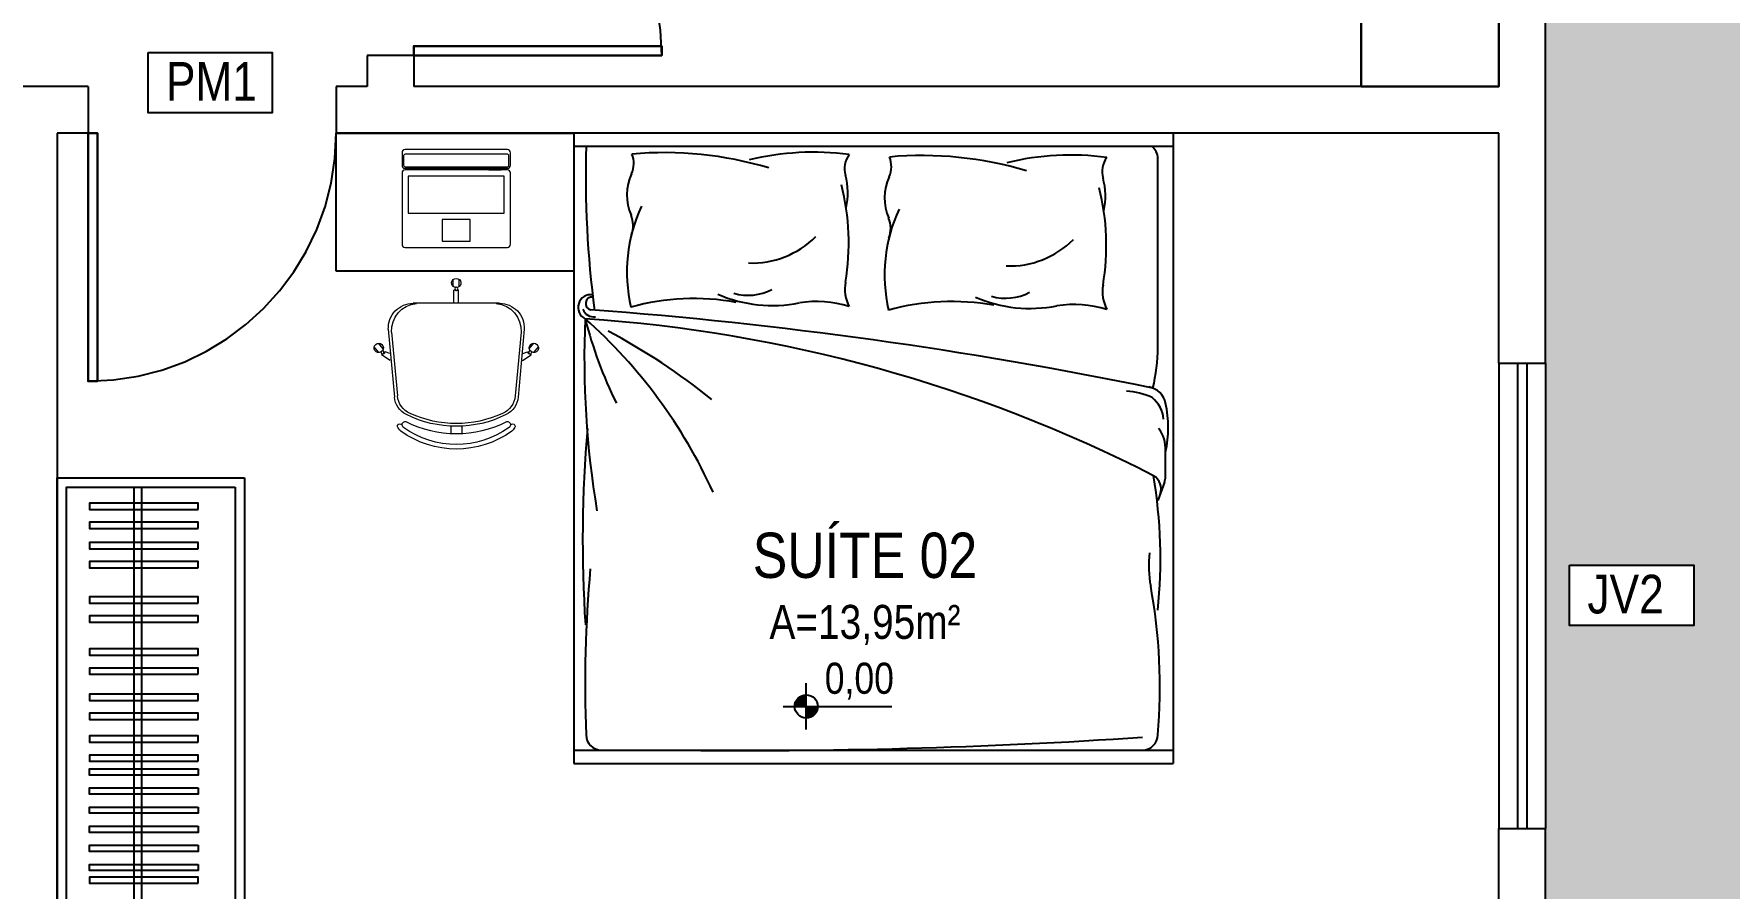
# Model space of a CAD drawing. Header units: millimetres. Extents: x -6300 to 1991, y -4770 to 4545.
# Drawn here: x 1509.96 to 1515.42, y 97.52 to 100.28 of the extents above; entities that cross this region are included whole.
import ezdxf
from ezdxf.enums import TextEntityAlignment as Align

# ---------------------------------------------------------------- set-up
doc = ezdxf.new("R2010")
doc.units = ezdxf.units.MM
doc.header["$LTSCALE"] = 20
doc.header["$MEASUREMENT"] = 0
doc.linetypes.add('HIDDEN2', pattern=[0.1875, 0.125, -0.0625])
doc.layers.get('0').update_dxf_attribs({"linetype": 'CONTINUOUS'})
doc.layers.get('DEFPOINTS').update_dxf_attribs({"linetype": 'CONTINUOUS'})
for name, color, linetype in [('003', 3, 'CONTINUOUS'), ('ARREDI_attrezzature', 175, 'CONTINUOUS'), ('COTA', 7, 'CONTINUOUS'), ('E-hatch', 8, 'CONTINUOUS'), ('E-txt-g', 3, 'CONTINUOUS'), ('LAYER1', 7, 'CONTINUOUS')]:
    doc.layers.add(name, color=color, linetype=linetype)
for name, color, linetype, lineweight in [('E-Lay-9', 9, 'CONTINUOUS', 9), ('E-Pen-C', 4, 'CONTINUOUS', 15), ('E-Pen-G', 3, 'CONTINUOUS', 30), ('E-Txt-W', 7, 'CONTINUOUS', 20)]:
    doc.layers.add(name, color=color, linetype=linetype, lineweight=lineweight)
doc.styles.add('F2', font='ARIALN.TTF')
doc.styles.add('REG60', font='romans.shx', dxfattribs={"width": 0.8, "height": 0.15})
doc.styles.add('REG80', font='romans.shx', dxfattribs={"width": 0.8, "height": 0.2})
doc.dimstyles.new('DIMENSION-1', dxfattribs={"dimtxt": 0.145, "dimasz": 0.07, "dimexe": 1, "dimexo": 0, "dimgap": 0.12, "dimtad": 1, "dimzin": 7, "dimdsep": 46, "dimtxsty": 'F2', "dimblk1": 'TRACO', "dimblk2": 'TRACO', "dimsah": 1, "dimcen": 1, "dimse1": 1, "dimse2": 1, "dimclrd": 4, "dimclre": 256, "dimclrt": 4, "dimadec": 8, "dimazin": 0, "dimtfac": 1, "dimtix": 1, "dimtmove": 2, "dimatfit": 3, "dimldrblk": 'TRACO', "dimfxl": 1, "dimtolj": 1, "dimtzin": 0, "dimarcsym": 0})

# ---------------------------------------------------------------- blocks, each defined once
blk = doc.blocks.new('TXT-AMB75')
at = {"layer": 'E-txt-g', "style": 'REG80', "width": 0.8, "flags": 8}
blk.add_attdef('TXT', text='', height=0.2, dxfattribs=at).set_placement((0.0055, 0.2964), align=Align.CENTER)
at = {"layer": 'E-Txt-W', "style": 'REG60', "width": 0.8, "flags": 8}
blk.add_attdef('TXT', text='', height=0.15, dxfattribs=at).set_placement((0.0055, 0.0271), align=Align.CENTER)
blk = doc.blocks.new('NV')
at = {"color": 4, "linetype": 'ByBlock', "ltscale": 0.5}
for p, q in [((-1.4143, -0.1421), (-1.4143, 0.1067)), ((-1.5387, -0.0177), (-0.9535, -0.0177))]:
    blk.add_line(p, q, dxfattribs=at)
at = {"color": 4, "ltscale": 2.5}
blk.add_circle((-1.4143, -0.0177), 0.0622, dxfattribs=at)
at = {"color": 4}
for points in [[(-1.4143, -0.0177), (-1.4583, 0.0263), (-1.4765, -0.0177), (-1.4717, 0.0061)], [(-1.4143, -0.0177), (-1.4143, 0.0445), (-1.4583, 0.0263), (-1.4381, 0.0398)], [(-1.4143, -0.0177), (-1.3521, -0.0177), (-1.3703, -0.0617), (-1.3568, -0.0415)], [(-1.4143, -0.0177), (-1.3703, -0.0617), (-1.4143, -0.0799), (-1.3905, -0.0752)]]:
    blk.add_solid(points, dxfattribs=at)
at = {"layer": 'E-Txt-W', "color": 4, "ltscale": 2.5, "style": 'F2'}
blk.add_attdef('COTAPISO', (-1.3058, 0.0735), '', height=0.15, dxfattribs=at)
blk = doc.blocks.new('TRACO')
at = {"layer": 'E-Pen-C'}
for p, q in [((0, 1), (0, -1)), ((-1, 0), (1, 0))]:
    blk.add_line(p, q, dxfattribs=at)
at = {"layer": 'E-Pen-G'}
blk.add_line((-0.424, -0.424), (0.424, 0.424), dxfattribs=at)
blk = doc.blocks.new('*D411')
at = {"layer": 'COTA', "color": 4, "linetype": 'Continuous', "lineweight": -2}
blk.add_line((1518.2796, 97.0279), (1518.2796, 99.8879), dxfattribs=at)
at = {"layer": 'DEFPOINTS', "color": 0, "linetype": 'Continuous'}
for p in [(1514.6809, 99.9579, -1.8296), (1518.2796, 99.9579), (1514.6809, 96.9579, -1.8296)]:
    blk.add_point(p, dxfattribs=at)
at = {"layer": 'COTA', "color": 4, "linetype": 'Continuous', "lineweight": -2, "xscale": 0.07, "yscale": 0.07, "zscale": 0.07}
for p, rotation in [((1518.2796, 99.9579), 90), ((1518.2796, 96.9579), 270)]:
    blk.add_blockref('TRACO', p, dxfattribs=dict(at, rotation=rotation))
at = {"layer": 'COTA', "color": 4, "linetype": 'Continuous', "insert": (1518.0855, 98.4579), "char_height": 0.145, "attachment_point": 5, "rotation": 90, "style": 'F2'}
blk.add_mtext('\\A1;3.00', dxfattribs=at)
blk = doc.blocks.new('*D412')
at = {"layer": 'COTA', "color": 4, "linetype": 'Continuous', "lineweight": -2}
for p, q in [((1518.2796, 100.1779), (1518.2796, 100.2479)), ((1518.2796, 99.9579), (1518.2796, 100.1079)), ((1518.2796, 99.8879), (1518.2796, 99.8179))]:
    blk.add_line(p, q, dxfattribs=at)
at = {"layer": 'DEFPOINTS', "color": 0, "linetype": 'Continuous'}
for p in [(1514.6809, 100.1079, -1.8296), (1518.2796, 100.1079), (1514.6809, 99.9579, -1.8296)]:
    blk.add_point(p, dxfattribs=at)
at = {"layer": 'COTA', "color": 4, "linetype": 'Continuous', "lineweight": -2, "xscale": 0.07, "yscale": 0.07, "zscale": 0.07}
for p, rotation in [((1518.2796, 100.1079), 270), ((1518.2796, 99.9579), 90)]:
    blk.add_blockref('TRACO', p, dxfattribs=dict(at, rotation=rotation))
at = {"layer": 'COTA', "color": 4, "linetype": 'Continuous', "insert": (1518.0855, 100.0329), "char_height": 0.145, "attachment_point": 5, "rotation": 90, "style": 'F2'}
blk.add_mtext('\\A1;.15', dxfattribs=at)
blk = doc.blocks.new('*D413')
at = {"layer": 'COTA', "color": 4, "linetype": 'Continuous', "lineweight": -2}
blk.add_line((1518.2796, 100.1779), (1518.2796, 104.3379), dxfattribs=at)
at = {"layer": 'DEFPOINTS', "color": 0, "linetype": 'Continuous'}
for p in [(1514.6809, 104.4079, -1.8296), (1518.2796, 104.4079), (1514.6809, 100.1079, -1.8296)]:
    blk.add_point(p, dxfattribs=at)
at = {"layer": 'COTA', "color": 4, "linetype": 'Continuous', "lineweight": -2, "xscale": 0.07, "yscale": 0.07, "zscale": 0.07}
for p, rotation in [((1518.2796, 104.4079), 90), ((1518.2796, 100.1079), 270)]:
    blk.add_blockref('TRACO', p, dxfattribs=dict(at, rotation=rotation))
at = {"layer": 'COTA', "color": 4, "linetype": 'Continuous', "insert": (1518.0855, 102.2579), "char_height": 0.145, "attachment_point": 5, "rotation": 90, "style": 'F2'}
blk.add_mtext('\\A1;4.30', dxfattribs=at)
blk = doc.blocks.new('Cadeira')
at = {"layer": 'E-Lay-9', "color": 8}
for p, q in [((-0.0093, 0.0535), (-0.0093, 0.0769)), ((0.0096, 0.0535), (0.0096, 0.0769)), ((-0.1393, 0), (0.1393, 0)), ((-0.0075, 0), (-0.0075, 0.0425)), ((-0.0075, 0.0425), (-0.0056, 0.0425)), ((0.0056, 0.0425), (0.0075, 0.0425)), ((0.0075, 0), (0.0075, 0.0425)), ((-0.2192, -0.0836), (-0.1996, -0.3023)), ((-0.2087, -0.0936), (-0.1898, -0.2982)), ((0.2087, -0.0936), (0.1898, -0.2982)), ((0.2192, -0.0836), (0.1996, -0.3023)), ((-0.25, -0.1588), (-0.265, -0.1409)), ((-0.2355, -0.1467), (-0.2505, -0.1288)), ((-0.2298, -0.1563), (-0.2313, -0.1575)), ((-0.2144, -0.1618), (-0.2298, -0.1563)), ((0.2144, -0.1618), (0.2298, -0.1563)), ((0.2298, -0.1563), (0.2313, -0.1575)), ((0.2355, -0.1467), (0.2505, -0.1288)), ((0.25, -0.1588), (0.265, -0.1409)), ((-0.2398, -0.1647), (-0.2413, -0.1659)), ((-0.2133, -0.1847), (-0.2413, -0.1659)), ((0.2133, -0.1847), (0.2413, -0.1659)), ((0.2398, -0.1647), (0.2413, -0.1659)), ((-0.0175, -0.3961), (-0.0175, -0.4196)), ((0.0175, -0.3961), (0.0175, -0.4196))]:
    blk.add_line(p, q, dxfattribs=at)
blk.add_lwpolyline([(0.1631, -0.3812, -0.237888), (-0.1631, -0.3812, 0.605717), (-0.1738, -0.3953, 0.122717), (-0.17, -0.4, 0.323529), (0.17, -0.4, 0.122717), (0.1738, -0.3953, 0.605717)], format="xyb", close=True, dxfattribs=at)
for centre in [(0, 0.0466), (-0.2382, -0.1579), (0.2382, -0.1579)]:
    blk.add_circle(centre, 0.005, dxfattribs=at)
for centre, radius, start, end in [((0.0001, 0.0652), 0.015, 281.6334, 257.4537), ((-0.1393, -0.08), 0.08, 90, 182.5692), ((0, 0.0475), 0.0075, 221.8103, 318.1897), ((0.1393, -0.08), 0.08, 357.4308, 90), ((-0.1202, -0.0886), 0.0887, 95.5925, 183.2522), ((0.1202, -0.0886), 0.0887, 356.7478, 84.4075), ((-0.2502, -0.1438), 0.015, 322.5463, 298.3666), ((-0.2388, -0.1573), 0.0075, 261.8103, 358.1897), ((0.2388, -0.1573), 0.0075, 181.8103, 278.1897), ((0.2502, -0.1438), 0.015, 241.6334, 217.4537), ((-0.1299, -0.296), 0.07, 185.1212, 243.6047), ((-0.1201, -0.2918), 0.07, 185.2999, 245.7361), ((0.1201, -0.2918), 0.07, 294.2639, 354.7001), ((0.1299, -0.296), 0.07, 296.3953, 354.8788), ((0, -0.0343), 0.3622, 243.6047, 296.3953), ((0, -0.0254), 0.3622, 245.7361, 294.2639), ((-0.1819, -0.3961), 0.00782, 29.8109, 225.3255), ((-0.1625, -0.39), 0.0275, 205.1455, 233.4571), ((0, -0.1648), 0.3052, 234.1238, 305.8762), ((-0.1625, -0.39), 0.0125, 205.1455, 233.1301), ((0.1819, -0.3961), 0.00782, 314.6745, 150.1891), ((0.1625, -0.39), 0.0275, 306.5429, 334.8545)]:
    blk.add_arc(centre, radius, start, end, dxfattribs=at)
blk = doc.blocks.new('Notebook')
at = {"layer": 'E-Lay-9', "color": 8}
for p, q in [((-0.175, 0.305), (-0.175, 0.3)), ((-0.175, 0.3), (-0.175, 0.265)), ((0.165, 0.315), (-0.165, 0.315)), ((0.175, 0.3), (0.175, 0.305)), ((0.175, 0.265), (0.175, 0.3)), ((-0.165, 0.255), (0.165, 0.255))]:
    blk.add_line(p, q, dxfattribs=at)
for points in [[(-0.165, 0.26), (0.165, 0.26, 0.414214), (0.17, 0.265), (0.17, 0.295, 0.414214), (0.165, 0.3), (-0.165, 0.3, 0.414214), (-0.17, 0.295), (-0.17, 0.265, 0.414214)], [(-0.165, 0), (0.165, 0, 0.414214), (0.175, 0.01), (0.175, 0.24, 0.414214), (0.165, 0.25), (-0.165, 0.25, 0.414214), (-0.175, 0.24), (-0.175, 0.01, 0.414214)]]:
    blk.add_lwpolyline(points, format="xyb", close=True, dxfattribs=at)
for points in [[(-0.155, 0.11), (0.155, 0.11), (0.155, 0.23), (-0.155, 0.23)], [(-0.105, 0.25), (-0.145, 0.25), (-0.145, 0.255), (-0.105, 0.255)], [(0.105, 0.25), (0.145, 0.25), (0.145, 0.255), (0.105, 0.255)], [(-0.045, 0.02), (0.045, 0.02), (0.045, 0.09), (-0.045, 0.09)]]:
    blk.add_lwpolyline(points, close=True, dxfattribs=at)
for centre, start, end in [((-0.165, 0.305), 90, 180), ((0.165, 0.305), 0, 90), ((-0.165, 0.265), 180, 270), ((0.165, 0.265), 270, 360)]:
    blk.add_arc(centre, 0.01, start, end, dxfattribs=at)

msp = doc.modelspace()

# ---------------------------------------------------------------- hatches: boundary and pattern name
h = msp.add_hatch()
h.set_pattern_fill('ANSI37,_O', color=8, scale=4, angle=45)
h.set_pattern_definition([(90, (-60.4137, 66.12446), (-0.5, 1e-16), []), (180, (-60.4137, 66.12446), (-1e-16, -0.5), [])])
h.paths.add_polyline_path([(1508.9809, 95.2079), (1508.9809, 95.0579), (1509.7809, 95.0579), (1509.7809, 95.2079), (1509.7509, 95.2079), (1509.7509, 96.0073, 0.40327)])
h.paths.add_polyline_path([(1509.5664, 95.3321), (1509.5664, 95.1375), (1509.1662, 95.1375), (1509.1662, 95.3321)], flags=16)
h.paths.add_polyline_path([(1509.8809, 99.9579), (1508.6103, 99.9579), (1508.6103, 98.7579), (1507.9103, 98.7579), (1507.9103, 99.9579), (1507.6364, 99.9579), (1506.6309, 99.9579), (1506.6309, 97.5079), (1506.6309, 96.0098), (1506.3809, 96.0079), (1506.3809, 95.2079), (1507.1284, 95.2079), (1507.132, 95.8079), (1508.9809, 95.8079), (1508.9809, 95.2079, -0.40327), (1509.7509, 96.0073), (1509.7509, 96.0079), (1509.7809, 96.0079), (1509.7809, 95.2079), (1509.8809, 95.2079), (1509.8809, 95.7079), (1509.8809, 96.4079)])
h.paths.add_polyline_path([(1509.3581, 97.1081), (1509.3581, 97.1108), (1509.8809, 97.1108), (1509.8809, 96.4758), (1509.3457, 96.4758), (1509.3457, 96.4785), (1509.3168, 96.4785), (1509.3026, 96.4896), (1509.3012, 96.5017), (1509.2997, 96.5156), (1509.2985, 96.5272), (1509.2981, 96.5307), (1509.2977, 96.5346), (1509.2954, 96.5554), (1509.2954, 96.5674), (1509.2946, 96.5752), (1509.2946, 96.586), (1509.2939, 96.593), (1509.2939, 96.6042), (1509.2939, 96.608), (1509.2939, 96.6115), (1509.2939, 96.6154), (1509.2939, 96.6189), (1509.2939, 96.6227), (1509.2939, 96.6262), (1509.2939, 96.6301), (1509.2939, 96.6336), (1509.2939, 96.6525), (1509.295, 96.663), (1509.295, 96.6746), (1509.2966, 96.6746), (1509.2962, 96.6865), (1509.2962, 96.7043), (1509.295, 97.0228), (1509.2962, 97.0334), (1509.2973, 97.045), (1509.2973, 97.0489), (1509.2985, 97.0593), (1509.2991, 97.0648), (1509.3001, 97.0744), (1509.3012, 97.0849), (1509.3026, 97.097), (1509.3168, 97.1081)], flags=16)
h.paths.add_polyline_path([(1509.3457, 96.6746), (1509.3457, 96.6579), (1509.3356, 96.6247), (1509.3294, 96.5906), (1509.3267, 96.5558), (1509.3279, 96.5214), (1509.3283, 96.5191), (1509.3291, 96.5164), (1509.3306, 96.5141), (1509.3325, 96.5121), (1509.3345, 96.5106), (1509.3368, 96.5094), (1509.3395, 96.5086), (1509.3418, 96.5086), (1509.3438, 96.5086), (1509.3441, 96.5086), (1509.3441, 96.5083), (1509.3445, 96.5083), (1509.3449, 96.5079), (1509.3453, 96.5079), (1509.3453, 96.5075), (1509.346, 96.5068), (1509.3296, 96.5115), (1509.3279, 96.5214), (1509.3267, 96.5558), (1509.3294, 96.5906), (1509.3356, 96.6247), (1509.3507, 96.6746)], flags=0)
h.paths.add_polyline_path([(1507.9799, 97.59, -1), (1507.9053, 97.59, -1)], flags=16)
h.paths.add_polyline_path([(1508.8163, 98.8622), (1508.8074, 98.874, 0.062017), (1508.8504, 98.9093), (1508.5518, 98.886, -0.437265), (1508.5303, 98.9059), (1508.5303, 99.2227, -0.437265), (1508.5518, 99.2426), (1508.8504, 99.2193, 0.062017), (1508.8074, 99.2546), (1508.8163, 99.2664, -0.547586)], flags=16)
h.paths.add_polyline_path([(1508.5463, 98.9016), (1508.5463, 99.227), (1508.8651, 99.2021, -0.053349), (1508.8903, 99.1612, -0.226217), (1508.8903, 98.9674, -0.053349), (1508.8651, 98.9265)], flags=0)
h.paths.add_polyline_path([(1508.8163, 99.4222), (1508.8074, 99.434, 0.062017), (1508.8504, 99.4693), (1508.5518, 99.446, -0.437265), (1508.5303, 99.4659), (1508.5303, 99.7827, -0.437265), (1508.5518, 99.8026), (1508.8504, 99.7793, 0.062017), (1508.8074, 99.8146), (1508.8163, 99.8264, -0.547586)], flags=16)
h.paths.add_polyline_path([(1507.9687, 98.886), (1507.6701, 98.9093, 0.062017), (1507.7131, 98.874), (1507.7042, 98.8622, -0.547586), (1507.7042, 99.2664), (1507.7131, 99.2546, 0.062017), (1507.6701, 99.2193), (1507.9687, 99.2426, -0.437265), (1507.9903, 99.2227), (1507.9903, 98.9059, -0.437265)], flags=17)
h.paths.add_polyline_path([(1508.5463, 99.4616), (1508.5463, 99.787), (1508.8651, 99.7621, -0.053349), (1508.8903, 99.7212, -0.226217), (1508.8903, 99.5274, -0.053349), (1508.8651, 99.4865)], flags=0)
h.paths.add_polyline_path([(1507.6554, 98.9265, -0.053349), (1507.6303, 98.9674, -0.226217), (1507.6303, 99.1612, -0.053349), (1507.6554, 99.2021), (1507.9743, 99.227), (1507.9743, 98.9016)], flags=16)
h.paths.add_polyline_path([(1507.9687, 99.446), (1507.6701, 99.4693, 0.062017), (1507.7131, 99.434), (1507.7042, 99.4222, -0.547586), (1507.7042, 99.8264), (1507.7131, 99.8146, 0.062017), (1507.6701, 99.7793), (1507.9687, 99.8026, -0.437265), (1507.9903, 99.7827), (1507.9903, 99.4659, -0.437265)], flags=17)
h.paths.add_polyline_path([(1507.6554, 99.4865, -0.053349), (1507.6303, 99.5274, -0.226217), (1507.6303, 99.7212, -0.053349), (1507.6554, 99.7621), (1507.9743, 99.787), (1507.9743, 99.4616)], flags=16)
h.paths.add_polyline_path([(1507.0809, 95.894), (1507.0809, 95.244), (1506.3809, 95.244), (1506.3809, 95.894), (1506.4242, 95.894), (1506.4242, 95.914), (1506.464, 95.914), (1506.464, 95.894), (1506.5311, 95.894), (1506.5311, 95.914), (1506.571, 95.914), (1506.571, 95.894), (1506.6575, 95.894), (1506.6575, 95.914), (1506.6974, 95.914), (1506.6974, 95.894), (1506.7645, 95.894), (1506.7645, 95.914), (1506.8043, 95.914), (1506.8043, 95.894), (1506.8908, 95.894), (1506.8908, 95.914), (1506.9307, 95.914), (1506.9307, 95.894), (1506.9978, 95.894), (1506.9978, 95.914), (1507.0377, 95.914), (1507.0377, 95.894)])
h.paths.add_polyline_path([(1509.1919, 95.1428), (1509.549, 95.1428), (1509.549, 95.3337), (1509.1919, 95.3337)], flags=24)
h.paths.add_polyline_path([(1506.9909, 97.9075), (1509.2731, 97.9075), (1509.2731, 98.2382), (1506.9909, 98.2382)], flags=24)
h.paths.add_polyline_path([(1507.7909, 97.7535), (1508.473, 97.7535), (1508.473, 97.9507), (1507.7909, 97.9507)], flags=24)
h.paths.add_polyline_path([(1507.9723, 97.5811), (1508.2554, 97.5811), (1508.2554, 97.7614), (1507.9723, 97.7614)], flags=24)
h.paths.add_polyline_path([(1509.8, 97.2635), (1510.1034, 97.2635), (1510.1034, 97.5653), (1509.8, 97.5653)], flags=9)
h.paths.add_polyline_path([(1508.0581, 97.2635), (1508.454, 97.2635), (1508.454, 97.5653), (1508.0581, 97.5653)], flags=24)
at = {"layer": 'E-hatch'}
h = msp.add_hatch(dxfattribs=at)
h.set_pattern_fill('GRASS', color=8, scale=0.2, style=0)
h.set_pattern_definition([(90, (-60.41372, 66.12446), (-0.141421356, 0.141421356), [0.0375, -0.245342713]), (45, (-60.41372, 66.12446), (-0.141421356, 0.141421356), [0.0375, -0.1625]), (135, (-60.41372, 66.12446), (-0.141421356, -0.141421356), [0.0375, -0.1625])])
h.paths.add_polyline_path([(1512.3809, 95.0579), (1514.8309, 95.0579), (1514.8309, 107.2079), (1517.6809, 107.2079), (1517.6809, 93.7079), (1512.3809, 93.7079)])
h.paths.add_polyline_path([(1514.9177, 96.0882), (1515.318, 96.0882), (1515.318, 95.8935), (1514.9177, 95.8935)], flags=16)
h.paths.add_polyline_path([(1514.9089, 98.5649), (1515.3092, 98.5649), (1515.3092, 98.3702), (1514.9089, 98.3702)], flags=16)
h.paths.add_polyline_path([(1516.1928, 99.4775), (1516.1928, 99.5148), (1516.1786, 99.512), (1516.1665, 99.5039)], flags=24)
h.paths.add_polyline_path([(1516.1928, 99.4775), (1516.1665, 99.5039), (1516.1584, 99.4918), (1516.1555, 99.4775)], flags=24)
h.paths.add_polyline_path([(1516.1928, 99.4775), (1516.2302, 99.4775), (1516.2273, 99.4632), (1516.2192, 99.4511)], flags=24)
h.paths.add_polyline_path([(1516.1928, 99.4775), (1516.2192, 99.4511), (1516.2071, 99.443), (1516.1928, 99.4401)], flags=24)
edge = h.paths.add_edge_path(flags=16)
edge.add_line((1516.1928, 99.4028), (1516.1928, 99.5521))
edge = h.paths.add_edge_path(flags=16)
edge.add_arc((1516.1928, 99.4775), 0.0373, 0, 360)
edge = h.paths.add_edge_path(flags=16)
edge.add_line((1516.1182, 99.4775), (1516.4693, 99.4775))
h.paths.add_polyline_path([(1516.2225, 99.4686), (1516.5437, 99.4686), (1516.5437, 99.6489), (1516.2225, 99.6489)], flags=24)
h.paths.add_polyline_path([(1515.9804, 99.8406), (1516.784, 99.8406), (1516.784, 100.0801), (1515.9804, 100.0801)], flags=24)
h.paths.add_polyline_path([(1516.0411, 99.641), (1516.7233, 99.641), (1516.7233, 99.8381), (1516.0411, 99.8381)], flags=24)
h.paths.add_polyline_path([(1514.9089, 102.2827), (1515.3092, 102.2827), (1515.3092, 102.0881), (1514.9089, 102.0881)], flags=16)
h.paths.add_polyline_path([(1516.1338, 97.2635), (1516.5296, 97.2635), (1516.5296, 97.5653), (1516.1338, 97.5653)], flags=24)
h.paths.add_polyline_path([(1516.2633, 99.2963), (1516.7597, 99.2963), (1516.7597, 99.4595), (1516.2633, 99.4595)], flags=24)

# ---------------------------------------------------------------- linework, layer by layer
at = {"color": 8}
for points in [[(1514.2362, 101.2309), (1514.6809, 101.2309), (1514.6809, 100.1079), (1514.2362, 100.1079)], [(1510.9309, 99.5131), (1510.9309, 99.9579), (1511.6974, 99.9579), (1511.6974, 99.5131)], [(1510.6349, 98.8461), (1510.6349, 96.9958), (1510.0309, 96.9958), (1510.0309, 98.8461)], [(1510.6049, 98.8161), (1510.6049, 97.0258), (1510.0609, 97.0258), (1510.0609, 98.8161)]]:
    msp.add_lwpolyline(points, close=True, dxfattribs=at)
at = {"color": 6}
for points, elevation in [([(1510.3244, 100.2174), (1510.7247, 100.2174), (1510.7247, 100.0227), (1510.3244, 100.0227)], 3.6592), ([(1514.9089, 98.5649), (1515.3092, 98.5649), (1515.3092, 98.3702), (1514.9089, 98.3702)], 1.8296)]:
    msp.add_lwpolyline(points, close=True, dxfattribs=dict(at, elevation=elevation))
at = {"color": 8, "linetype": 'HIDDEN2'}
for centre, start, end in [((1511.1809, 100.2079, -0.8927), 0, 90), ((1510.1309, 99.9579), 270, 0)]:
    msp.add_arc(centre, 0.8, start, end, dxfattribs=at)
at = {"layer": '003', "color": 8, "ltscale": 0.5}
for p, q in [((1510.2783, 98.8161), (1510.2783, 97.0258)), ((1510.3033, 98.8161), (1510.3033, 97.0258))]:
    msp.add_line(p, q, dxfattribs=at)
for points in [[(1510.4855, 98.7448), (1510.4855, 98.7648), (1510.1355, 98.7648), (1510.1355, 98.7448)], [(1510.4855, 98.6833), (1510.4855, 98.7033), (1510.1355, 98.7033), (1510.1355, 98.6833)], [(1510.4855, 98.6182), (1510.4855, 98.6382), (1510.1355, 98.6382), (1510.1355, 98.6182)], [(1510.4855, 98.5567), (1510.4855, 98.5767), (1510.1355, 98.5767), (1510.1355, 98.5567)], [(1510.4855, 98.4429), (1510.4855, 98.4629), (1510.1355, 98.4629), (1510.1355, 98.4429)], [(1510.4855, 98.3814), (1510.4855, 98.4014), (1510.1355, 98.4014), (1510.1355, 98.3814)], [(1510.4855, 98.2749), (1510.4855, 98.2949), (1510.1355, 98.2949), (1510.1355, 98.2749)], [(1510.4855, 98.2134), (1510.4855, 98.2334), (1510.1355, 98.2334), (1510.1355, 98.2134)], [(1510.4855, 98.1292), (1510.4855, 98.1492), (1510.1355, 98.1492), (1510.1355, 98.1292)], [(1510.4855, 98.0676), (1510.4855, 98.0876), (1510.1355, 98.0876), (1510.1355, 98.0676)], [(1510.4855, 97.9946), (1510.4855, 98.0146), (1510.1355, 98.0146), (1510.1355, 97.9946)], [(1510.4855, 97.933), (1510.4855, 97.953), (1510.1355, 97.953), (1510.1355, 97.933)], [(1510.4855, 97.9086), (1510.4855, 97.8886), (1510.1355, 97.8886), (1510.1355, 97.9086)], [(1510.4855, 97.8471), (1510.4855, 97.8271), (1510.1355, 97.8271), (1510.1355, 97.8471)], [(1510.4855, 97.7855), (1510.4855, 97.7655), (1510.1355, 97.7655), (1510.1355, 97.7855)], [(1510.4855, 97.7239), (1510.4855, 97.7039), (1510.1355, 97.7039), (1510.1355, 97.7239)], [(1510.4855, 97.6624), (1510.4855, 97.6424), (1510.1355, 97.6424), (1510.1355, 97.6624)], [(1510.4855, 97.6008), (1510.4855, 97.5808), (1510.1355, 97.5808), (1510.1355, 97.6008)], [(1510.4855, 97.5398), (1510.4855, 97.5598), (1510.1355, 97.5598), (1510.1355, 97.5398)]]:
    msp.add_lwpolyline(points, close=True, dxfattribs=at)
at = {"layer": 'ARREDI_attrezzature', "color": 8}
for p, q in [((1514.2362, 101.2309), (1514.2362, 100.1079)), ((1514.6809, 100.1079), (1514.6809, 101.2309)), ((1514.2362, 100.1079), (1514.6809, 100.1079)), ((1513.6302, 99.9579), (1511.6974, 99.9579)), ((1511.6974, 99.9579), (1511.6974, 97.9263)), ((1513.6302, 99.9579), (1513.6302, 97.9263)), ((1511.6974, 99.9154), (1513.6302, 99.9154)), ((1513.5807, 99.2675), (1513.5807, 99.8758)), ((1513.6055, 98.8497), (1513.6055, 98.9467)), ((1513.6024, 98.8326), (1513.5807, 98.7739)), ((1511.6974, 97.9688), (1513.6302, 97.9688)), ((1511.6974, 97.9263), (1513.6302, 97.9263))]:
    msp.add_line(p, q, dxfattribs=at)
for centre, radius, start, end in [((1515.052, 99.8211), 3.3165, 178.3703, 187.5322), ((1511.8092, 99.8599), 0.0814, 335.7877, 21.7124), ((1511.9901, 98.7325), 1.1623, 73.2017, 95.199), ((1512.47, 99.0129), 0.8832, 82.5099, 103.5732), ((1512.6493, 99.8426), 0.0789, 144.3788, 195.1988), ((1513.3009, 99.0035), 0.8832, 82.5099, 103.5732), ((1513.5313, 99.8758), 0.0494, 360, 53.1301), ((1512.64, 99.8505), 0.0814, 335.7877, 21.7124), ((1512.8209, 98.7231), 1.1623, 73.2017, 95.199), ((1513.4802, 99.8332), 0.0789, 144.3788, 195.1988), ((1512.0357, 99.758), 0.167, 155.7877, 202.8808), ((1511.8255, 99.6043), 0.7583, 350.3711, 14.26), ((1512.3625, 99.7647), 0.2183, 347.312, 15.1988), ((1512.8666, 99.7486), 0.167, 155.7877, 202.8808), ((1512.6564, 99.5949), 0.7583, 350.3711, 14.26), ((1513.1933, 99.7552), 0.2183, 347.312, 15.1988), ((1512.3727, 99.51), 0.5042, 155.118, 192.9862), ((1511.8037, 99.6601), 0.0848, 339.0161, 22.8808), ((1513.2036, 99.5006), 0.5042, 155.118, 192.9862), ((1512.6345, 99.6507), 0.0848, 339.0161, 22.8808), ((1512.2717, 99.8299), 0.291, 267.8295, 315.0098), ((1513.1026, 99.8204), 0.291, 267.8295, 315.0098), ((1512.2588, 99.6016), 0.1667, 254.1407, 297.6985), ((1512.6983, 99.4562), 0.1269, 170.3711, 206.9649), ((1513.5291, 99.4468), 0.1269, 170.3711, 206.9649), ((1511.752, 99.396), 0.0409, 81.6091, 243.9382), ((1511.7557, 99.4084), 0.0206, 81.2915, 258.1256), ((1512.085, 98.6598), 0.7645, 79.7638, 105.4497), ((1512.3385, 99.8479), 0.446, 246.6878, 281.1217), ((1512.4808, 99.0703), 0.3445, 72.3598, 99.3926), ((1512.9159, 98.6504), 0.7645, 79.7638, 105.4497), ((1513.1694, 99.8385), 0.446, 246.6878, 281.1217), ((1513.0896, 99.5922), 0.1667, 254.1407, 297.6985), ((1513.3116, 99.0609), 0.3445, 72.3598, 99.3926), ((1511.7639, 99.4058), 0.0409, 202.6052, 274.4989), ((1514.6935, 99.2297), 2.9624, 177.4941, 189.5094), ((1510.6299, 98.1133), 1.6648, 24.3833, 48.4532), ((1511.4198, 94.6471), 4.7226, 62.96, 86.1857), ((1513.066, 99.696), 1.3739, 194.1894, 206.3096), ((1510.694, 85.1607), 14.2667, 78.39087, 85.74912), ((1510.8335, 97.4801), 2.0816, 51.0376, 62.0856), ((1512.9529, 99.2759), 0.6279, 347.089, 359.2313), ((1513.4649, 98.8947), 0.232, 65.0339, 86.464), ((1513.5383, 99.0718), 0.0692, 12.8827, 78.3869), ((1513.4992, 99.0277), 0.1001, 4.6849, 50.5984), ((1513.2633, 99.0089), 0.3512, 346.9286, 12.8827), ((1515.9482, 98.6443), 4.2225, 175.0858, 183.6808), ((1513.4991, 98.9404), 0.1065, 356.6017, 37.7302), ((1511.9635, 98.585), 1.6256, 354.178, 9.5071), ((1513.5417, 98.8109), 0.0494, 339.7541, 59.4872), ((1513.556, 98.8497), 0.0494, 339.7541, 360), ((1513.556, 98.8497), 0.0494, 339.7541, 360), ((1513.881, 98.5618), 0.3296, 172.4747, 191.3425), ((1515.9246, 98.1825), 4.1909, 174.9224, 182.2455), ((1511.789, 98.1724), 1.7983, 355.0835, 10.399), ((1511.7863, 98.0183), 0.0494, 180, 270), ((1512.2428, 117.253), 19.2855, 269.31344, 273.83118), ((1513.5313, 98.0183), 0.0494, 270, 360)]:
    msp.add_arc(centre, radius, start, end, dxfattribs=at)
at = {"layer": 'COTA', "color": 5, "linetype": 'Continuous'}
for p, q in [((1514.6809, 100.1079), (1514.6809, 101.4341)), ((1514.8309, 99.2163), (1514.8309, 101.4341)), ((1514.8309, 99.2163, 1.8296), (1514.8309, 101.4341, 1.8296)), ((1511.1809, 100.2079), (1511.0309, 100.2079)), ((1511.0309, 100.2079), (1511.0309, 100.1079)), ((1511.1809, 100.2079), (1511.1809, 100.1079)), ((1510.1309, 100.1079), (1507.6364, 100.1079)), ((1510.1309, 100.1079), (1510.1309, 99.9579)), ((1510.9309, 100.1079), (1510.9309, 99.9579)), ((1511.0309, 100.1079), (1510.9309, 100.1079)), ((1514.6809, 100.1079), (1511.1809, 100.1079)), ((1510.0309, 99.9579), (1510.0309, 96.9579)), ((1510.1309, 99.9579), (1510.0309, 99.9579)), ((1514.6809, 99.9579), (1510.9309, 99.9579)), ((1514.6809, 99.2163), (1514.6809, 99.9579)), ((1514.6809, 99.2163), (1514.8309, 99.2163)), ((1514.6809, 96.9579), (1514.6809, 97.7163)), ((1514.6809, 97.7163), (1514.8309, 97.7163)), ((1514.8309, 95.0579), (1514.8309, 97.7163)), ((1514.8309, 95.0579, 1.8296), (1514.8309, 97.7163, 1.8296))]:
    msp.add_line(p, q, dxfattribs=at)
at = {"layer": 'COTA', "color": 8, "linetype": 'Continuous'}
for p, q in [((1514.6809, 99.2163), (1514.6809, 97.7163)), ((1514.8309, 99.2163), (1514.8309, 97.7163))]:
    msp.add_line(p, q, dxfattribs=at)
at = {"layer": 'COTA', "color": 7, "linetype": 'Continuous'}
for p, q in [((1514.7409, 99.2163), (1514.7409, 97.7163)), ((1514.7709, 99.2163), (1514.7709, 97.7163))]:
    msp.add_line(p, q, dxfattribs=at)
at = {"layer": 'E-Pen-G', "color": 7}
msp.add_lwpolyline([(1511.1809, 100.2079), (1511.9809, 100.2079), (1511.9809, 100.2379), (1511.1809, 100.2379)], close=True, dxfattribs=at)
at = {"layer": 'E-Pen-G', "color": 7, "elevation": 0.8927}
msp.add_lwpolyline([(1510.1309, 99.9579), (1510.1309, 99.1579), (1510.1609, 99.1579), (1510.1609, 99.9579)], close=True, dxfattribs=at)

# ---------------------------------------------------------------- block references
at = {"color": 8}
msp.add_blockref('Notebook', (1511.3181, 99.5894, 3.2859), dxfattribs=at)
ref = msp.add_blockref('TXT-AMB75', (1512.6323, 98.3079, 1.8296), dxfattribs=dict(xscale=0.7290000000000001, yscale=0.7290000000000001, zscale=0.7290000000000001))
ref.add_attrib('TXT', 'SUÍTE 02', dxfattribs={"layer": 'E-txt-g', "color": 2, "height": 0.1458, "style": 'F2'}).set_placement((1512.6363, 98.524, 1.8296), align=Align.CENTER)
ref.add_attrib('TXT', 'A=13,95m²', dxfattribs={"layer": 'E-Txt-W', "height": 0.10935, "style": 'F2'}).set_placement((1512.6363, 98.3276, 1.8296), align=Align.CENTER)
ref = msp.add_blockref('NV', (1513.2955, 98.1203, 1.8296), dxfattribs=dict(xscale=0.6, yscale=0.6, zscale=0.6))
ref.add_attrib('COTAPISO', '0,00', (1512.5066, 98.1506, 1.8296), dxfattribs={"layer": 'E-Txt-W', "color": 4, "ltscale": 2.5, "height": 0.1, "style": 'F2'})
at = {"layer": 'E-Lay-9', "color": 8, "xscale": -1}
msp.add_blockref('Cadeira', (1511.3182, 99.4092, 3.2859), dxfattribs=at)

# ---------------------------------------------------------------- texts
at = {"layer": 'LAYER1', "color": 6, "linetype": 'Continuous', "style": 'F2'}
for s, p in [('PM1', (1510.3819, 100.1866, 3.6592)), ('JV2', (1514.9664, 98.5341, 1.8296))]:
    msp.add_text(s, height=0.1246, dxfattribs=at).set_placement(p, align=Align.TOP_LEFT)

# ---------------------------------------------------------------- dimensions: what is measured, and where the dimension line sits
at = {"layer": 'COTA', "color": 7, "linetype": 'Continuous'}
for base, p1, p2, picture, middle in [((1518.2796, 104.4079, 1.8296), (1514.6809, 100.1079), (1514.6809, 104.4079), '*D413', (1518.0855, 102.2579, 1.8296)), ((1518.2796, 100.1079, 1.8296), (1514.6809, 99.9579), (1514.6809, 100.1079), '*D412', (1518.0855, 100.0329, 1.8296)), ((1518.2796, 99.9579, 1.8296), (1514.6809, 96.9579), (1514.6809, 99.9579), '*D411', (1518.0855, 98.4579, 1.8296))]:
    dim = msp.add_linear_dim(base=base, p1=p1, p2=p2, angle=90, dimstyle='DIMENSION-1', override={"dimfxl": 0.06}, dxfattribs=at)
    dim.commit()
    dim.dimension.update_dxf_attribs({"geometry": picture, "text_midpoint": middle})

doc.saveas('drawing.dxf')
